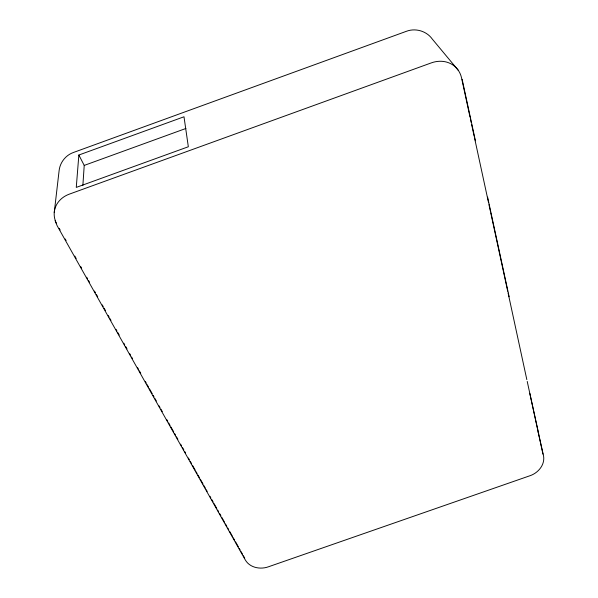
<?xml version="1.0" encoding="UTF-8"?>
<svg xmlns="http://www.w3.org/2000/svg" width="598" height="598" viewBox="0 0 598 598"><rect width="100%" height="100%" fill="white"/><g stroke="black" fill="none" stroke-linecap="round" stroke-linejoin="round"><path stroke-width="0.9" d="M82.868 185.455L84.221 165.414L78.854 155.024L183.997 116.774L188.333 146.757L76.267 187.406L78.854 155.024M54.239 212.552L59.09 170.826C59.897 162.619 65.623 155.211 73.434 152.483L406.401 31.305C415.535 27.777 426.621 31.059 432.279 39.064L458.285 70.31M84.221 165.414L185.933 128.458M59.224 228.369L60.144 229.998M65.182 238.953L66.101 240.583M74.802 256.056L76.17 258.493M80.752 266.641L81.672 268.27M86.71 277.225L87.622 278.855M88.541 280.484L89.453 282.106M94.491 291.069L95.411 292.699M96.323 294.321L97.698 296.765M102.28 304.913L103.192 306.535M104.112 308.164L105.487 310.609M108.231 315.497L109.15 317.127M110.069 318.749L110.981 320.379M116.019 329.341L116.939 330.963M117.851 332.593L119.226 335.037M123.808 343.177L124.72 344.807M125.64 346.436L127.015 348.881M129.759 353.762L130.678 355.391M131.59 357.021L132.509 358.651M137.547 367.606L138.459 369.235M139.379 370.865L140.754 373.309M145.329 381.449L146.248 383.079M147.168 384.708L148.536 387.153M149.455 388.782L152.206 393.663M153.118 395.293L154.037 396.923M154.949 398.552L156.325 400.996M159.075 405.878L159.987 407.507M160.907 409.137L162.282 411.581M166.857 419.721L167.776 421.351M168.688 422.98L170.064 425.417M170.983 427.047L173.726 431.935M174.646 433.565L175.558 435.195M176.477 436.824L177.853 439.261M180.596 444.15L181.515 445.779M182.427 447.409L183.803 449.846M184.722 451.475L185.634 453.105M188.385 457.993L189.304 459.623M190.216 461.252L191.592 463.689M192.504 465.319L195.254 470.207M196.174 471.837L197.086 473.459M198.005 475.089L199.373 477.533M200.293 479.162L203.043 484.051M203.955 485.673L205.331 488.118M206.25 489.747L207.162 491.377M209.913 496.265L210.825 497.887M211.744 499.517L213.12 501.961M214.032 503.591L216.782 508.479M217.694 510.101L218.614 511.731M219.526 513.361L220.901 515.805M221.821 517.434L224.564 522.316M225.483 523.945L226.859 526.39M227.771 528.019L228.69 529.649M229.602 531.278L232.353 536.159M233.272 537.789L234.64 540.233M235.56 541.863L238.31 546.744M239.222 548.373L240.142 550.003M241.054 551.633L242.429 554.077M243.349 555.706L244.717 558.143M538.133 431.831L543.56 455.938C545.122 464.96 537.968 473.175 529.731 475.814L268.562 566.747C260.459 569.752 249.852 567.846 245.292 559.937L57.169 225.767L55.091 220.64M529.791 393.29L538.701 433.797M462.127 79.287L475.425 140.792M487.602 197.131L509.137 296.743M470.028 117.118L461.544 77.919A26.917 23.374 -44.4 0 0 431.263 62.902L69.39 194.118A26.731 22.739 9.2 0 0 55.248 220.513M470.424 118.942L471.209 122.583M471.605 124.406L474.169 136.254M474.565 138.078L488.566 202.797M488.962 204.613L490.345 210.997M490.741 212.821L507.702 291.204M508.098 293.027L526.831 379.618M527.227 381.442L542.962 454.136M56.541 223.562A26.731 22.739 9.2 0 1 55.524 221.29"/></g></svg>
